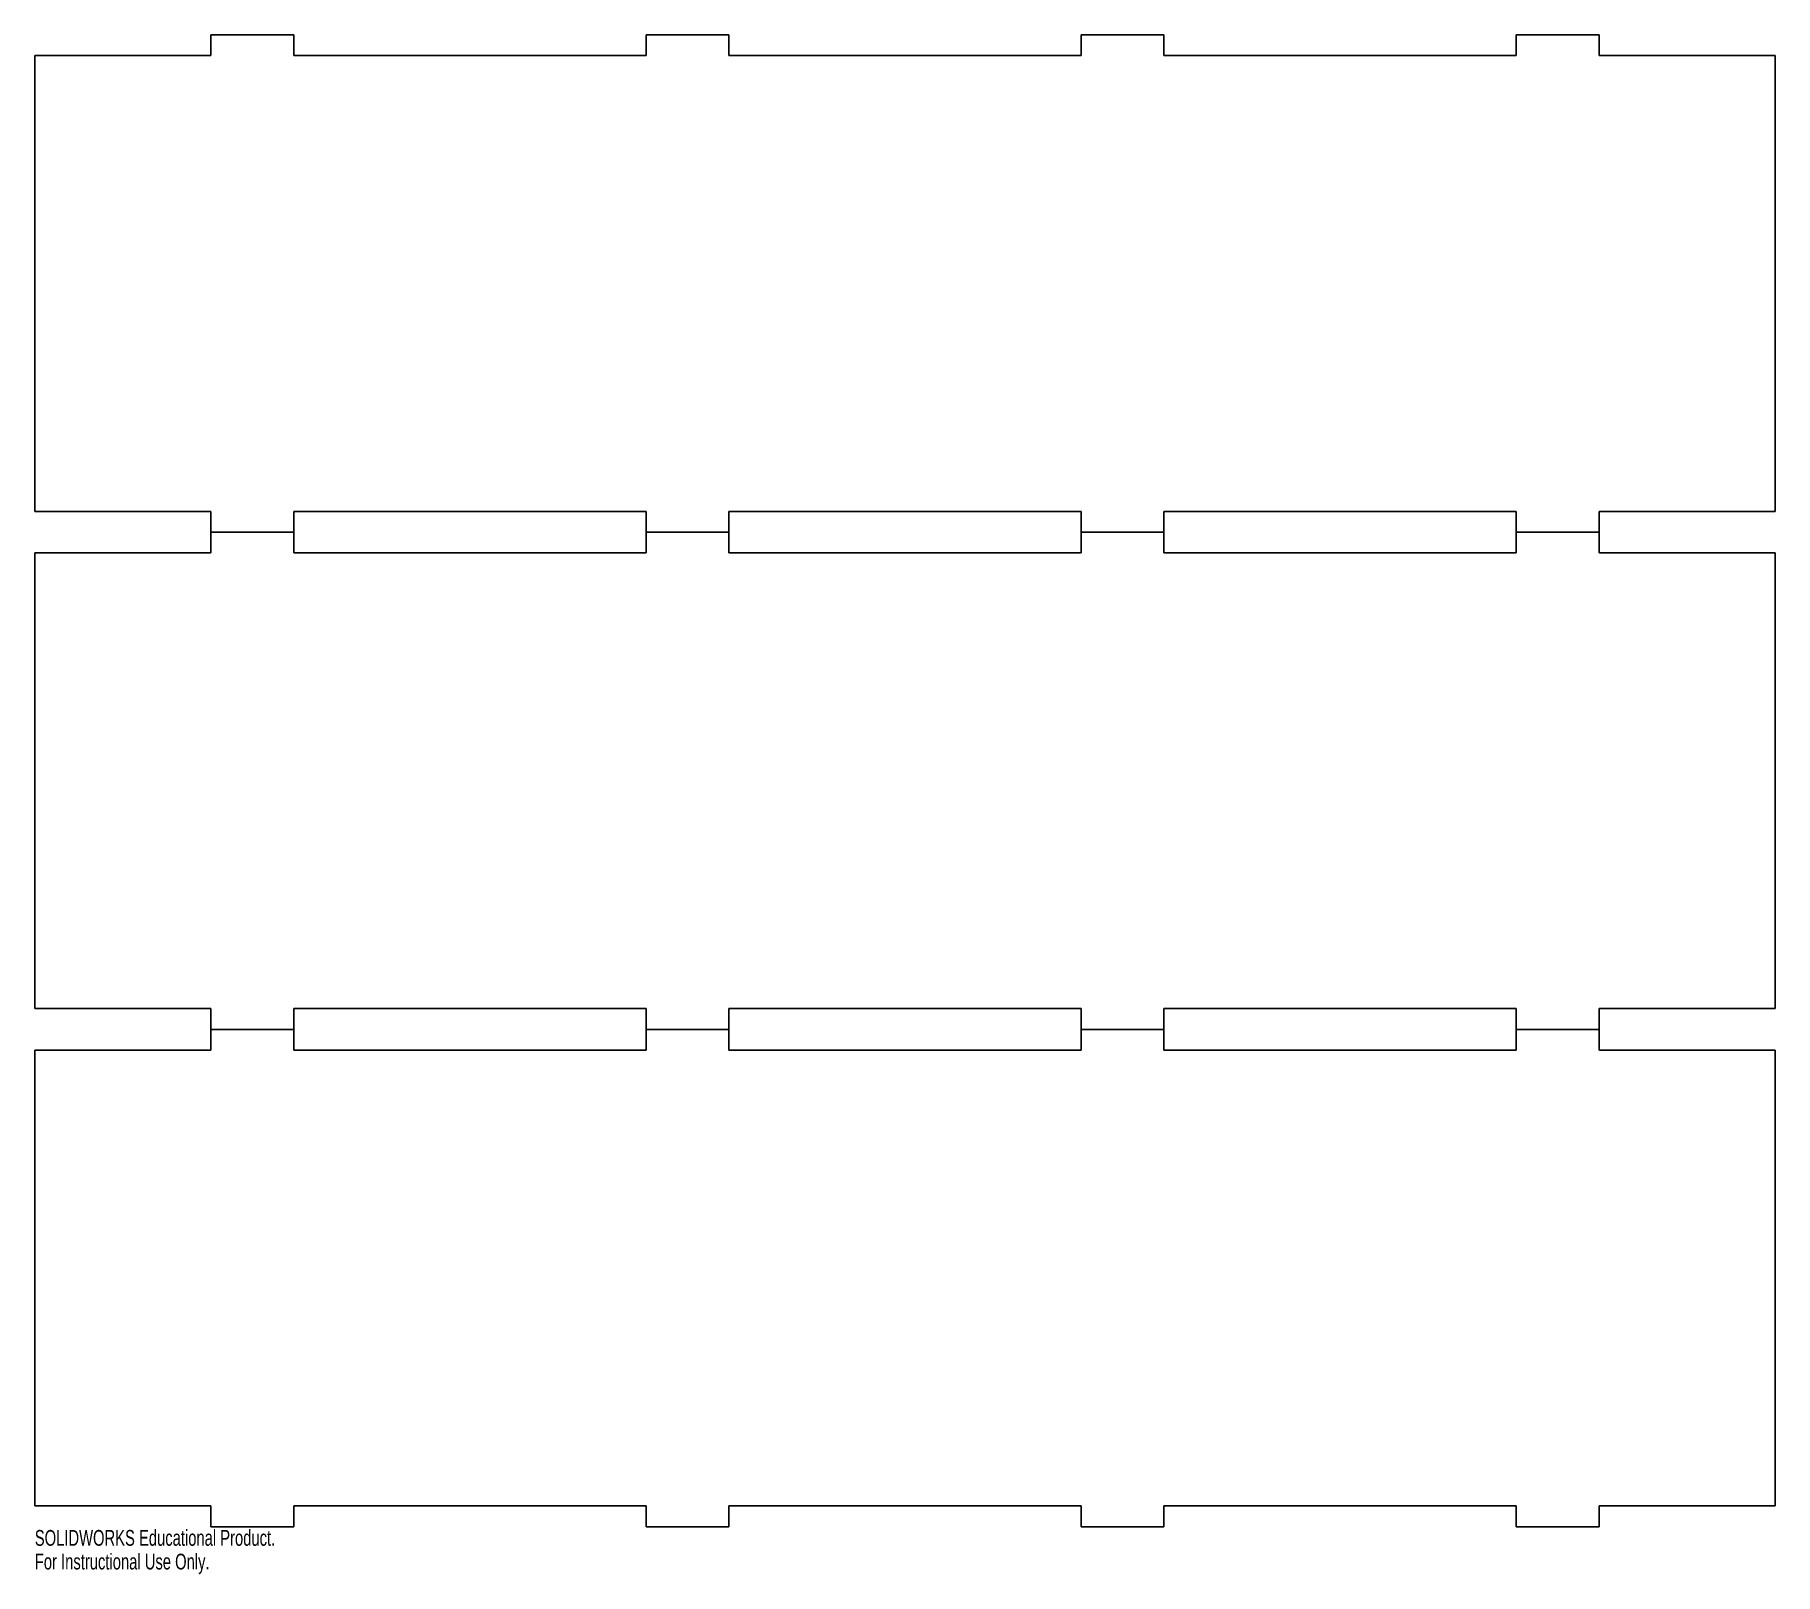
# Model space of a CAD drawing. Header units: inches. Extents: x -10.5 to 10.5, y -15.6 to 3.
import ezdxf

# ---------------------------------------------------------------- set-up
doc = ezdxf.new("R2010")
doc.units = ezdxf.units.IN
doc.header["$MEASUREMENT"] = 0
doc.styles.add('SLDTEXTSTYLE0', font='TXT', dxfattribs={"width": 0.7})

msp = doc.modelspace()

# ---------------------------------------------------------------- linework, layer by layer
at = {"color": 7, "linetype": 'Continuous', "lineweight": 25}
for p, q in [((-8.375, 3), (-8.375, 2.75)), ((-7.375, 3), (-8.375, 3)), ((-7.375, 2.75), (-7.375, 3)), ((-3.125, 3), (-3.125, 2.75)), ((-2.125, 3), (-3.125, 3)), ((-2.125, 2.75), (-2.125, 3)), ((2.125, 3), (2.125, 2.75)), ((3.125, 3), (2.125, 3)), ((3.125, 2.75), (3.125, 3)), ((7.375, 3), (7.375, 2.75)), ((8.375, 3), (7.375, 3)), ((8.375, 2.75), (8.375, 3)), ((-8.375, 2.75), (-10.5, 2.75)), ((-10.5, 2.75), (-10.5, -2.75)), ((-3.125, 2.75), (-7.375, 2.75)), ((2.125, 2.75), (-2.125, 2.75)), ((7.375, 2.75), (3.125, 2.75)), ((10.5, 2.75), (8.375, 2.75)), ((10.5, -2.75), (10.5, 2.75)), ((-8.375, -2.75), (-10.5, -2.75)), ((-8.375, -2.75), (-8.375, -3.25)), ((-7.375, -2.75), (-7.375, -3.25)), ((-3.125, -2.75), (-7.375, -2.75)), ((-3.125, -2.75), (-3.125, -3.25)), ((-2.125, -2.75), (-2.125, -3.25)), ((2.125, -2.75), (-2.125, -2.75)), ((2.125, -2.75), (2.125, -3.25)), ((3.125, -2.75), (3.125, -3.25)), ((7.375, -2.75), (3.125, -2.75)), ((7.375, -3.25), (7.375, -2.75)), ((8.375, -2.75), (8.375, -3.25)), ((10.5, -2.75), (8.375, -2.75)), ((-8.375, -3), (-7.375, -3)), ((-3.125, -3), (-2.125, -3)), ((2.125, -3), (3.125, -3)), ((7.375, -3), (8.375, -3)), ((-8.375, -3.25), (-10.5, -3.25)), ((-10.5, -3.25), (-10.5, -8.75)), ((-3.125, -3.25), (-7.375, -3.25)), ((2.125, -3.25), (-2.125, -3.25)), ((7.375, -3.25), (3.125, -3.25)), ((10.5, -3.25), (8.375, -3.25)), ((10.5, -8.75), (10.5, -3.25)), ((-8.375, -8.75), (-10.5, -8.75)), ((-8.375, -8.75), (-8.375, -9.25)), ((-7.375, -8.75), (-7.375, -9.25)), ((-3.125, -8.75), (-7.375, -8.75)), ((-3.125, -9.25), (-3.125, -8.75)), ((-2.125, -8.75), (-2.125, -9.25)), ((2.125, -8.75), (-2.125, -8.75)), ((2.125, -8.75), (2.125, -9.25)), ((3.125, -8.75), (3.125, -9.25)), ((7.375, -8.75), (3.125, -8.75)), ((7.375, -9.25), (7.375, -8.75)), ((8.375, -8.75), (8.375, -9.25)), ((10.5, -8.75), (8.375, -8.75)), ((-8.375, -9), (-7.375, -9)), ((-3.125, -9), (-2.125, -9)), ((2.125, -9), (3.125, -9)), ((7.375, -9), (8.375, -9)), ((-8.375, -9.25), (-10.5, -9.25)), ((-10.5, -9.25), (-10.5, -14.75)), ((-3.125, -9.25), (-7.375, -9.25)), ((2.125, -9.25), (-2.125, -9.25)), ((7.375, -9.25), (3.125, -9.25)), ((10.5, -9.25), (8.375, -9.25)), ((10.5, -14.75), (10.5, -9.25)), ((-8.375, -14.75), (-10.5, -14.75)), ((-8.375, -15), (-8.375, -14.75)), ((-3.125, -14.75), (-7.375, -14.75)), ((-7.375, -14.75), (-7.375, -15)), ((-3.125, -15), (-3.125, -14.75)), ((2.125, -14.75), (-2.125, -14.75)), ((-2.125, -14.75), (-2.125, -15)), ((2.125, -15), (2.125, -14.75)), ((7.375, -14.75), (3.125, -14.75)), ((3.125, -14.75), (3.125, -15)), ((7.375, -15), (7.375, -14.75)), ((10.5, -14.75), (8.375, -14.75)), ((8.375, -14.75), (8.375, -15)), ((-8.375, -15), (-7.375, -15)), ((-3.125, -15), (-2.125, -15)), ((2.125, -15), (3.125, -15)), ((7.375, -15), (8.375, -15))]:
    msp.add_line(p, q, dxfattribs=at)

# ---------------------------------------------------------------- texts
at = {"color": 7, "linetype": 'Continuous', "char_height": 0.1903, "attachment_point": 1, "style": 'SLDTEXTSTYLE0'}
for s, insert in [('SOLIDWORKS Educational Product.', (-10.5, -15.04)), ('For Instructional Use Only.', (-10.5, -15.326))]:
    msp.add_mtext(s, dxfattribs=dict(at, insert=insert))

doc.saveas('drawing.dxf')
